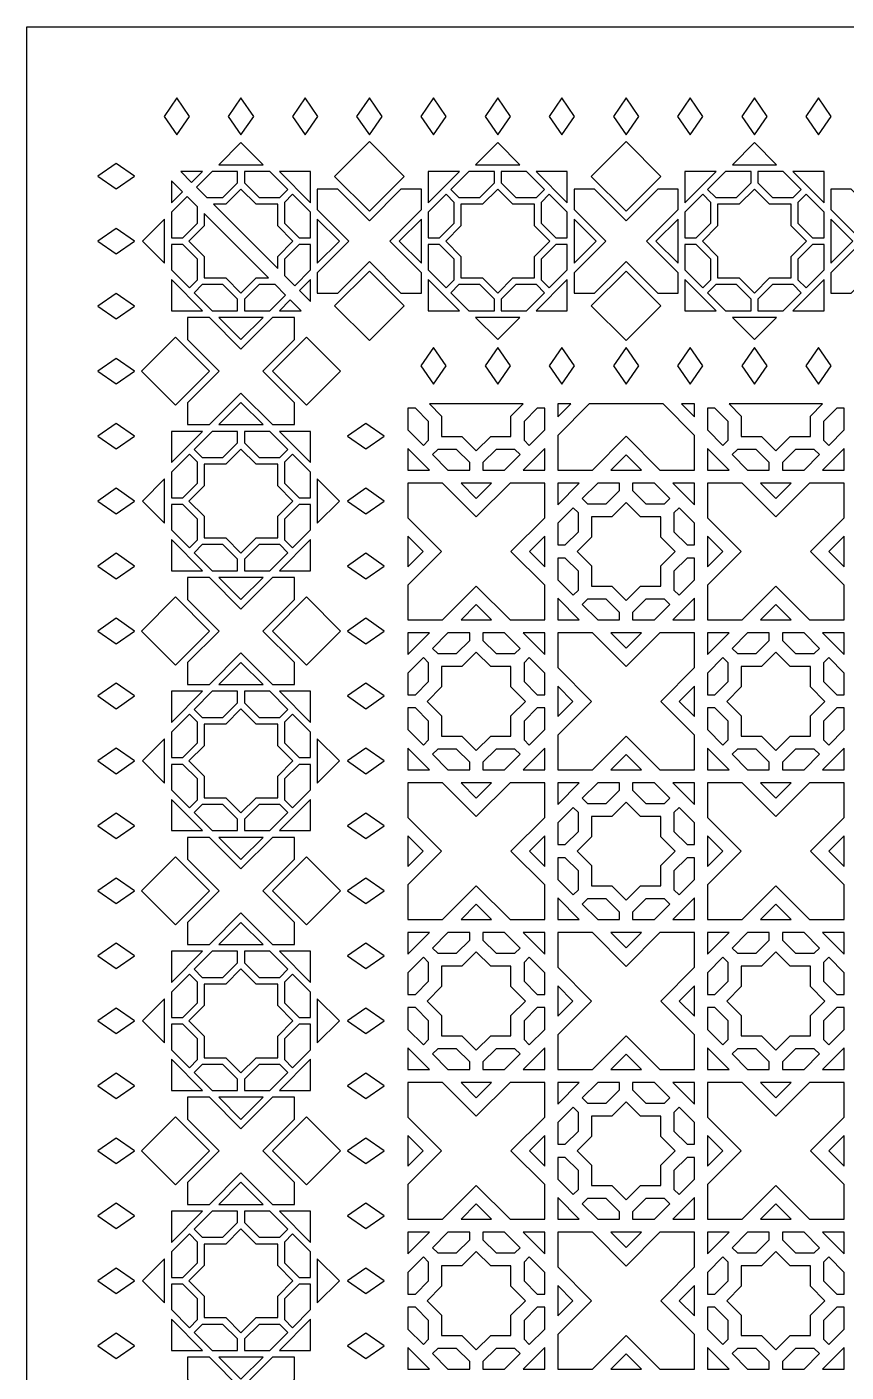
# Model space of a CAD drawing. Header units: millimetres. Extents: x 0 to 1400, y 170 to 1220.
# Drawn here: x 0 to 383, y 592 to 1220 of the extents above; entities that cross this region are included whole.
import ezdxf

# ---------------------------------------------------------------- set-up
doc = ezdxf.new("R2010")
doc.units = ezdxf.units.MM
doc.layers.add('CUT', color=1, linetype='CONTINUOUS')

msp = doc.modelspace()

# ---------------------------------------------------------------- linework, layer by layer
at = {"layer": 'CUT'}
for points in [[(0, 1220), (1400.15, 1220), (1400.15, 169.85), (0, 169.85)], [(70.075, 1186.793), (64.136, 1178.215), (70.075, 1169.637), (76.014, 1178.215)], [(100.075, 1186.793), (94.136, 1178.215), (100.075, 1169.637), (106.014, 1178.215)], [(130.075, 1186.793), (124.136, 1178.215), (130.075, 1169.637), (136.014, 1178.215)], [(160.075, 1186.793), (154.136, 1178.215), (160.075, 1169.637), (166.014, 1178.215)], [(190.075, 1186.793), (184.136, 1178.215), (190.075, 1169.637), (196.014, 1178.215)], [(220.075, 1186.793), (214.136, 1178.215), (220.075, 1169.637), (226.014, 1178.215)], [(250.075, 1186.793), (244.136, 1178.215), (250.075, 1169.637), (256.014, 1178.215)], [(280.075, 1186.793), (274.136, 1178.215), (280.075, 1169.637), (286.014, 1178.215)], [(310.075, 1186.793), (304.136, 1178.215), (310.075, 1169.637), (316.014, 1178.215)], [(340.075, 1186.793), (334.136, 1178.215), (340.075, 1169.637), (346.014, 1178.215)], [(370.075, 1186.793), (364.136, 1178.215), (370.075, 1169.637), (376.014, 1178.215)], [(110.402, 1155.611), (100.075, 1165.938), (89.748, 1155.611)], [(160.075, 1166.399), (143.832, 1150.156), (160.075, 1133.912), (176.318, 1150.156)], [(230.402, 1155.611), (220.075, 1165.938), (209.748, 1155.611)], [(280.075, 1166.399), (263.832, 1150.156), (280.075, 1133.912), (296.318, 1150.156)], [(350.402, 1155.611), (340.075, 1165.938), (329.748, 1155.611)], [(41.785, 1144.343), (50.363, 1150.282), (41.785, 1156.221), (33.207, 1150.282)], [(77.016, 1147.333), (82.144, 1152.461), (71.888, 1152.461)], [(84.088, 1140.261), (91.652, 1140.261), (98.5, 1147.109), (98.5, 1152.461), (86.598, 1152.461), (79.243, 1145.106)], [(121.968, 1144.045), (113.552, 1152.461), (101.65, 1152.461), (101.65, 1147.109), (108.498, 1140.261), (118.184, 1140.261)], [(132.611, 1137.856), (132.611, 1152.461), (118.006, 1152.461)], [(202.144, 1152.461), (187.539, 1152.461), (187.539, 1137.856)], [(218.5, 1152.461), (206.598, 1152.461), (198.182, 1144.045), (201.966, 1140.261), (211.652, 1140.261), (218.5, 1147.109)], [(241.968, 1144.045), (233.552, 1152.461), (221.65, 1152.461), (221.65, 1147.109), (228.498, 1140.261), (238.184, 1140.261)], [(252.611, 1137.856), (252.611, 1152.461), (238.006, 1152.461)], [(322.144, 1152.461), (307.539, 1152.461), (307.539, 1137.856)], [(338.5, 1152.461), (326.598, 1152.461), (318.182, 1144.045), (321.966, 1140.261), (331.652, 1140.261), (338.5, 1147.109)], [(361.968, 1144.045), (353.552, 1152.461), (341.65, 1152.461), (341.65, 1147.109), (348.498, 1140.261), (358.184, 1140.261)], [(372.611, 1137.856), (372.611, 1152.461), (358.006, 1152.461)], [(67.539, 1148.112), (67.539, 1137.856), (72.667, 1142.984)], [(117.261, 1107.088), (117.261, 1112.806), (124.38, 1119.925), (117.261, 1127.044), (117.261, 1137.111), (107.194, 1137.111), (100.075, 1144.23), (92.956, 1137.111), (87.238, 1137.111)], [(174.856, 1144.239), (160.075, 1129.458), (145.294, 1144.239), (135.761, 1144.239), (135.761, 1134.706), (150.542, 1119.925), (135.761, 1105.144), (135.761, 1095.611), (145.294, 1095.611), (160.075, 1110.392), (174.856, 1095.611), (184.389, 1095.611), (184.389, 1105.144), (169.608, 1119.925), (184.389, 1134.706), (184.389, 1144.239)], [(237.261, 1127.044), (237.261, 1137.111), (227.194, 1137.111), (220.075, 1144.23), (212.956, 1137.111), (202.889, 1137.111), (202.889, 1127.044), (195.77, 1119.925), (202.889, 1112.806), (202.889, 1102.739), (212.956, 1102.739), (220.075, 1095.62), (227.194, 1102.739), (237.261, 1102.739), (237.261, 1112.806), (244.38, 1119.925)], [(294.856, 1144.239), (280.075, 1129.458), (265.294, 1144.239), (255.761, 1144.239), (255.761, 1134.706), (270.542, 1119.925), (255.761, 1105.144), (255.761, 1095.611), (265.294, 1095.611), (280.075, 1110.392), (294.856, 1095.611), (304.389, 1095.611), (304.389, 1105.144), (289.608, 1119.925), (304.389, 1134.706), (304.389, 1144.239)], [(357.261, 1127.044), (357.261, 1137.111), (347.194, 1137.111), (340.075, 1144.23), (332.956, 1137.111), (322.889, 1137.111), (322.889, 1127.044), (315.77, 1119.925), (322.889, 1112.806), (322.889, 1102.739), (332.956, 1102.739), (340.075, 1095.62), (347.194, 1102.739), (357.261, 1102.739), (357.261, 1112.806), (364.38, 1119.925)], [(414.856, 1144.239), (400.075, 1129.458), (385.294, 1144.239), (375.761, 1144.239), (375.761, 1134.706), (390.542, 1119.925), (375.761, 1105.144), (375.761, 1095.611), (385.294, 1095.611), (400.075, 1110.392), (414.856, 1095.611), (424.389, 1095.611), (424.389, 1105.144), (409.608, 1119.925), (424.389, 1134.706), (424.389, 1144.239)], [(74.894, 1140.757), (67.539, 1133.402), (67.539, 1121.5), (72.891, 1121.5), (79.739, 1128.348), (79.739, 1135.912)], [(132.611, 1121.5), (132.611, 1133.402), (124.195, 1141.818), (120.411, 1138.034), (120.411, 1128.348), (127.259, 1121.5)], [(195.955, 1141.818), (187.539, 1133.402), (187.539, 1121.5), (192.891, 1121.5), (199.739, 1128.348), (199.739, 1138.034)], [(252.611, 1121.5), (252.611, 1133.402), (244.195, 1141.818), (240.411, 1138.034), (240.411, 1128.348), (247.259, 1121.5)], [(315.955, 1141.818), (307.539, 1133.402), (307.539, 1121.5), (312.891, 1121.5), (319.739, 1128.348), (319.739, 1138.034)], [(372.611, 1121.5), (372.611, 1133.402), (364.195, 1141.818), (360.411, 1138.034), (360.411, 1128.348), (367.259, 1121.5)], [(82.889, 1132.762), (82.889, 1127.044), (75.77, 1119.925), (82.889, 1112.806), (82.889, 1102.739), (92.956, 1102.739), (100.075, 1095.62), (107.194, 1102.739), (112.912, 1102.739)], [(41.785, 1113.986), (50.363, 1119.925), (41.785, 1125.864), (33.207, 1119.925)], [(64.389, 1130.252), (54.062, 1119.925), (64.389, 1109.598)], [(135.761, 1109.598), (146.088, 1119.925), (135.761, 1130.252)], [(184.389, 1130.252), (174.062, 1119.925), (184.389, 1109.598)], [(255.761, 1109.598), (266.088, 1119.925), (255.761, 1130.252)], [(304.389, 1130.252), (294.062, 1119.925), (304.389, 1109.598)], [(375.761, 1109.598), (386.088, 1119.925), (375.761, 1130.252)], [(79.739, 1101.816), (79.739, 1111.502), (72.891, 1118.35), (67.539, 1118.35), (67.539, 1106.448), (75.955, 1098.032)], [(125.256, 1099.093), (132.611, 1106.448), (132.611, 1118.35), (127.259, 1118.35), (120.411, 1111.502), (120.411, 1103.938)], [(187.539, 1118.35), (187.539, 1106.448), (195.955, 1098.032), (199.739, 1101.816), (199.739, 1111.502), (192.891, 1118.35)], [(244.195, 1098.032), (252.611, 1106.448), (252.611, 1118.35), (247.259, 1118.35), (240.411, 1111.502), (240.411, 1101.816)], [(307.539, 1118.35), (307.539, 1106.448), (315.955, 1098.032), (319.739, 1101.816), (319.739, 1111.502), (312.891, 1118.35)], [(364.195, 1098.032), (372.611, 1106.448), (372.611, 1118.35), (367.259, 1118.35), (360.411, 1111.502), (360.411, 1101.816)], [(67.539, 1101.994), (67.539, 1087.389), (82.144, 1087.389)], [(132.611, 1091.738), (132.611, 1101.994), (127.483, 1096.866)], [(160.075, 1105.938), (143.832, 1089.694), (160.075, 1073.451), (176.318, 1089.694)], [(187.539, 1101.994), (187.539, 1087.389), (202.144, 1087.389)], [(238.006, 1087.389), (252.611, 1087.389), (252.611, 1101.994)], [(280.075, 1105.938), (263.832, 1089.694), (280.075, 1073.451), (296.318, 1089.694)], [(307.539, 1101.994), (307.539, 1087.389), (322.144, 1087.389)], [(358.006, 1087.389), (372.611, 1087.389), (372.611, 1101.994)], [(41.785, 1083.629), (50.363, 1089.568), (41.785, 1095.507), (33.207, 1089.568)], [(98.5, 1092.741), (91.652, 1099.589), (81.966, 1099.589), (78.182, 1095.805), (86.598, 1087.389), (98.5, 1087.389)], [(116.062, 1099.589), (108.498, 1099.589), (101.65, 1092.741), (101.65, 1087.389), (113.552, 1087.389), (120.907, 1094.744)], [(198.182, 1095.805), (206.598, 1087.389), (218.5, 1087.389), (218.5, 1092.741), (211.652, 1099.589), (201.966, 1099.589)], [(221.65, 1087.389), (233.552, 1087.389), (241.968, 1095.805), (238.184, 1099.589), (228.498, 1099.589), (221.65, 1092.741)], [(318.182, 1095.805), (326.598, 1087.389), (338.5, 1087.389), (338.5, 1092.741), (331.652, 1099.589), (321.966, 1099.589)], [(341.65, 1087.389), (353.552, 1087.389), (361.968, 1095.805), (358.184, 1099.589), (348.498, 1099.589), (341.65, 1092.741)], [(123.134, 1092.517), (118.006, 1087.389), (128.262, 1087.389)], [(75.047, 1034.182), (85.294, 1034.182), (100.075, 1048.964), (114.856, 1034.182), (125.103, 1034.182), (125.103, 1044.429), (110.322, 1059.211), (125.103, 1073.992), (125.103, 1084.239), (114.856, 1084.239), (100.075, 1069.458), (85.294, 1084.239), (75.047, 1084.239), (75.047, 1073.992), (89.828, 1059.211), (75.047, 1044.429)], [(89.748, 1084.239), (100.075, 1073.912), (110.402, 1084.239)], [(209.748, 1084.239), (220.075, 1073.912), (230.402, 1084.239)], [(329.748, 1084.239), (340.075, 1073.912), (350.402, 1084.239)], [(69.487, 1043.325), (85.373, 1059.211), (69.487, 1075.097), (53.601, 1059.211)], [(130.663, 1043.325), (146.549, 1059.211), (130.663, 1075.097), (114.777, 1059.211)], [(190.075, 1070.213), (184.136, 1061.635), (190.075, 1053.057), (196.014, 1061.635)], [(220.075, 1070.213), (214.136, 1061.635), (220.075, 1053.057), (226.014, 1061.635)], [(250.075, 1070.213), (244.136, 1061.635), (250.075, 1053.057), (256.014, 1061.635)], [(280.075, 1070.213), (274.136, 1061.635), (280.075, 1053.057), (286.014, 1061.635)], [(310.075, 1070.213), (304.136, 1061.635), (310.075, 1053.057), (316.014, 1061.635)], [(340.075, 1070.213), (334.136, 1061.635), (340.075, 1053.057), (346.014, 1061.635)], [(370.075, 1070.213), (364.136, 1061.635), (370.075, 1053.057), (376.014, 1061.635)], [(41.785, 1053.272), (50.363, 1059.211), (41.785, 1065.15), (33.207, 1059.211)], [(110.402, 1034.182), (100.075, 1044.509), (89.748, 1034.182)], [(188.232, 1043.85), (193.87, 1038.213), (193.87, 1028.72), (203.363, 1028.72), (210.075, 1022.007), (216.787, 1028.72), (226.28, 1028.72), (226.28, 1038.213), (231.918, 1043.85)], [(262.803, 1043.85), (248.12, 1029.166), (248.12, 1012.97), (264.316, 1012.97), (280.075, 1028.728), (295.834, 1012.97), (312.03, 1012.97), (312.03, 1029.166), (297.347, 1043.85)], [(248.12, 1043.85), (248.12, 1037.778), (254.191, 1043.85)], [(305.959, 1043.85), (312.03, 1037.778), (312.03, 1043.85)], [(328.232, 1043.85), (333.87, 1038.213), (333.87, 1028.72), (343.363, 1028.72), (350.075, 1022.007), (356.787, 1028.72), (366.28, 1028.72), (366.28, 1038.213), (371.918, 1043.85)], [(178.12, 1041.88), (178.12, 1031.689), (185.326, 1024.482), (187.78, 1026.936), (187.78, 1035.69), (181.59, 1041.88)], [(234.824, 1024.482), (242.03, 1031.689), (242.03, 1041.88), (238.56, 1041.88), (232.37, 1035.69), (232.37, 1026.936)], [(318.12, 1041.88), (318.12, 1031.689), (325.326, 1024.482), (327.78, 1026.936), (327.78, 1035.69), (321.59, 1041.88)], [(374.824, 1024.482), (382.03, 1031.689), (382.03, 1041.88), (378.56, 1041.88), (372.37, 1035.69), (372.37, 1026.936)], [(41.785, 1022.915), (50.363, 1028.854), (41.785, 1034.793), (33.207, 1028.854)], [(82.144, 1031.032), (67.539, 1031.032), (67.539, 1016.428)], [(81.966, 1018.832), (91.652, 1018.832), (98.5, 1025.681), (98.5, 1031.032), (86.598, 1031.032), (78.182, 1022.616)], [(101.65, 1025.681), (108.498, 1018.832), (118.184, 1018.832), (121.968, 1022.616), (113.552, 1031.032), (101.65, 1031.032)], [(132.611, 1016.428), (132.611, 1031.032), (118.006, 1031.032)], [(158.365, 1022.915), (166.943, 1028.854), (158.365, 1034.793), (149.787, 1028.854)], [(72.891, 1000.071), (79.739, 1006.92), (79.739, 1016.605), (75.955, 1020.389), (67.539, 1011.973), (67.539, 1000.071)], [(100.075, 974.192), (107.194, 981.31), (117.261, 981.31), (117.261, 991.378), (124.38, 998.496), (117.261, 1005.615), (117.261, 1015.682), (107.194, 1015.682), (100.075, 1022.801), (92.956, 1015.682), (82.889, 1015.682), (82.889, 1005.615), (75.77, 998.496), (82.889, 991.378), (82.889, 981.31), (92.956, 981.31)], [(120.411, 1016.605), (120.411, 1006.92), (127.259, 1000.071), (132.611, 1000.071), (132.611, 1011.973), (124.195, 1020.389)], [(178.12, 1023.077), (178.12, 1012.97), (188.227, 1012.97)], [(189.632, 1020.176), (196.839, 1012.97), (207.03, 1012.97), (207.03, 1016.44), (200.84, 1022.63), (192.086, 1022.63)], [(213.12, 1012.97), (223.311, 1012.97), (230.518, 1020.176), (228.064, 1022.63), (219.31, 1022.63), (213.12, 1016.44)], [(231.923, 1012.97), (242.03, 1012.97), (242.03, 1023.077)], [(287.222, 1012.97), (280.075, 1020.116), (272.928, 1012.97)], [(318.12, 1023.077), (318.12, 1012.97), (328.227, 1012.97)], [(329.632, 1020.176), (336.839, 1012.97), (347.03, 1012.97), (347.03, 1016.44), (340.84, 1022.63), (332.086, 1022.63)], [(353.12, 1012.97), (363.311, 1012.97), (370.518, 1020.176), (368.064, 1022.63), (359.31, 1022.63), (353.12, 1016.44)], [(371.923, 1012.97), (382.03, 1012.97), (382.03, 1023.077)], [(64.389, 1008.823), (54.062, 998.496), (64.389, 988.17)], [(135.761, 988.17), (146.088, 998.496), (135.761, 1008.823)], [(194.316, 942.97), (210.075, 958.728), (225.834, 942.97), (242.03, 942.97), (242.03, 959.166), (226.272, 974.925), (242.03, 990.684), (242.03, 1006.88), (225.834, 1006.88), (210.075, 991.122), (194.316, 1006.88), (178.12, 1006.88), (178.12, 990.684), (193.878, 974.925), (178.12, 959.166), (178.12, 942.97)], [(202.928, 1006.88), (210.075, 999.734), (217.222, 1006.88)], [(258.227, 1006.88), (248.12, 1006.88), (248.12, 996.773)], [(277.03, 1006.88), (266.839, 1006.88), (259.632, 999.674), (262.086, 997.22), (270.84, 997.22), (277.03, 1003.41)], [(300.518, 999.674), (293.311, 1006.88), (283.12, 1006.88), (283.12, 1003.41), (289.31, 997.22), (298.064, 997.22)], [(312.03, 996.773), (312.03, 1006.88), (301.923, 1006.88)], [(334.316, 942.97), (350.075, 958.728), (365.834, 942.97), (382.03, 942.97), (382.03, 959.166), (366.272, 974.925), (382.03, 990.684), (382.03, 1006.88), (365.834, 1006.88), (350.075, 991.122), (334.316, 1006.88), (318.12, 1006.88), (318.12, 990.684), (333.878, 974.925), (318.12, 959.166), (318.12, 942.97)], [(342.928, 1006.88), (350.075, 999.734), (357.222, 1006.88)], [(41.785, 992.557), (50.363, 998.496), (41.785, 1004.435), (33.207, 998.496)], [(158.365, 992.557), (166.943, 998.496), (158.365, 1004.435), (149.787, 998.496)], [(79.739, 980.388), (79.739, 990.073), (72.891, 996.921), (67.539, 996.921), (67.539, 985.02), (75.955, 976.604)], [(127.259, 996.921), (120.411, 990.073), (120.411, 980.388), (124.195, 976.604), (132.611, 985.02), (132.611, 996.921)], [(255.326, 995.368), (248.12, 988.161), (248.12, 977.97), (251.59, 977.97), (257.78, 984.16), (257.78, 992.914)], [(263.87, 968.213), (263.87, 958.72), (273.363, 958.72), (280.075, 952.007), (286.787, 958.72), (296.28, 958.72), (296.28, 968.213), (302.993, 974.925), (296.28, 981.637), (296.28, 991.13), (286.787, 991.13), (280.075, 997.843), (273.363, 991.13), (263.87, 991.13), (263.87, 981.637), (257.157, 974.925)], [(312.03, 977.97), (312.03, 988.161), (304.824, 995.368), (302.37, 992.914), (302.37, 984.16), (308.56, 977.97)], [(67.539, 980.565), (67.539, 965.961), (82.144, 965.961)], [(118.006, 965.961), (132.611, 965.961), (132.611, 980.565)], [(178.12, 967.778), (185.266, 974.925), (178.12, 982.072)], [(242.03, 982.072), (234.884, 974.925), (242.03, 967.778)], [(318.12, 967.778), (325.266, 974.925), (318.12, 982.072)], [(382.03, 982.072), (374.884, 974.925), (382.03, 967.778)], [(41.785, 962.2), (50.363, 968.139), (41.785, 974.078), (33.207, 968.139)], [(98.5, 971.312), (91.652, 978.16), (81.966, 978.16), (78.182, 974.376), (86.598, 965.961), (98.5, 965.961)], [(118.184, 978.16), (108.498, 978.16), (101.65, 971.312), (101.65, 965.961), (113.552, 965.961), (121.968, 974.376)], [(158.365, 962.2), (166.943, 968.139), (158.365, 974.078), (149.787, 968.139)], [(248.12, 971.88), (248.12, 961.689), (255.326, 954.482), (257.78, 956.936), (257.78, 965.69), (251.59, 971.88)], [(304.824, 954.482), (312.03, 961.689), (312.03, 971.88), (308.56, 971.88), (302.37, 965.69), (302.37, 956.936)], [(75.047, 912.754), (85.294, 912.754), (100.075, 927.535), (114.856, 912.754), (125.103, 912.754), (125.103, 923.001), (110.322, 937.782), (125.103, 952.564), (125.103, 962.811), (114.856, 962.811), (100.075, 948.029), (85.294, 962.811), (75.047, 962.811), (75.047, 952.564), (89.828, 937.782), (75.047, 923.001)], [(89.748, 962.811), (100.075, 952.484), (110.402, 962.811)], [(69.487, 921.896), (85.373, 937.782), (69.487, 953.668), (53.601, 937.782)], [(130.663, 921.896), (146.549, 937.782), (130.663, 953.668), (114.777, 937.782)], [(217.222, 942.97), (210.075, 950.116), (202.928, 942.97)], [(248.12, 953.077), (248.12, 942.97), (258.227, 942.97)], [(259.632, 950.176), (266.839, 942.97), (277.03, 942.97), (277.03, 946.44), (270.84, 952.63), (262.086, 952.63)], [(283.12, 942.97), (293.311, 942.97), (300.518, 950.176), (298.064, 952.63), (289.31, 952.63), (283.12, 946.44)], [(301.923, 942.97), (312.03, 942.97), (312.03, 953.077)], [(357.222, 942.97), (350.075, 950.116), (342.928, 942.97)], [(41.785, 931.843), (50.363, 937.782), (41.785, 943.721), (33.207, 937.782)], [(158.365, 931.843), (166.943, 937.782), (158.365, 943.721), (149.787, 937.782)], [(188.227, 936.88), (178.12, 936.88), (178.12, 926.773)], [(207.03, 936.88), (196.839, 936.88), (189.632, 929.674), (192.086, 927.22), (200.84, 927.22), (207.03, 933.41)], [(230.518, 929.674), (223.311, 936.88), (213.12, 936.88), (213.12, 933.41), (219.31, 927.22), (228.064, 927.22)], [(242.03, 926.773), (242.03, 936.88), (231.923, 936.88)], [(264.316, 872.97), (280.075, 888.728), (295.834, 872.97), (312.03, 872.97), (312.03, 889.166), (296.272, 904.925), (312.03, 920.684), (312.03, 936.88), (295.834, 936.88), (280.075, 921.122), (264.316, 936.88), (248.12, 936.88), (248.12, 920.684), (263.878, 904.925), (248.12, 889.166), (248.12, 872.97)], [(272.928, 936.88), (280.075, 929.734), (287.222, 936.88)], [(328.227, 936.88), (318.12, 936.88), (318.12, 926.773)], [(347.03, 936.88), (336.839, 936.88), (329.632, 929.674), (332.086, 927.22), (340.84, 927.22), (347.03, 933.41)], [(370.518, 929.674), (363.311, 936.88), (353.12, 936.88), (353.12, 933.41), (359.31, 927.22), (368.064, 927.22)], [(382.03, 926.773), (382.03, 936.88), (371.923, 936.88)], [(185.326, 925.368), (178.12, 918.161), (178.12, 907.97), (181.59, 907.97), (187.78, 914.16), (187.78, 922.914)], [(193.87, 898.213), (193.87, 888.72), (203.363, 888.72), (210.075, 882.007), (216.787, 888.72), (226.28, 888.72), (226.28, 898.213), (232.993, 904.925), (226.28, 911.637), (226.28, 921.13), (216.787, 921.13), (210.075, 927.843), (203.363, 921.13), (193.87, 921.13), (193.87, 911.637), (187.157, 904.925)], [(242.03, 907.97), (242.03, 918.161), (234.824, 925.368), (232.37, 922.914), (232.37, 914.16), (238.56, 907.97)], [(325.326, 925.368), (318.12, 918.161), (318.12, 907.97), (321.59, 907.97), (327.78, 914.16), (327.78, 922.914)], [(333.87, 898.213), (333.87, 888.72), (343.363, 888.72), (350.075, 882.007), (356.787, 888.72), (366.28, 888.72), (366.28, 898.213), (372.993, 904.925), (366.28, 911.637), (366.28, 921.13), (356.787, 921.13), (350.075, 927.843), (343.363, 921.13), (333.87, 921.13), (333.87, 911.637), (327.157, 904.925)], [(382.03, 907.97), (382.03, 918.161), (374.824, 925.368), (372.37, 922.914), (372.37, 914.16), (378.56, 907.97)], [(110.402, 912.754), (100.075, 923.081), (89.748, 912.754)], [(41.785, 901.486), (50.363, 907.425), (41.785, 913.364), (33.207, 907.425)], [(158.365, 901.486), (166.943, 907.425), (158.365, 913.364), (149.787, 907.425)], [(248.12, 897.778), (255.266, 904.925), (248.12, 912.072)], [(312.03, 912.072), (304.884, 904.925), (312.03, 897.778)], [(82.144, 909.604), (67.539, 909.604), (67.539, 894.999)], [(81.966, 897.404), (91.652, 897.404), (98.5, 904.252), (98.5, 909.604), (86.598, 909.604), (78.182, 901.188)], [(101.65, 904.252), (108.498, 897.404), (118.184, 897.404), (121.968, 901.188), (113.552, 909.604), (101.65, 909.604)], [(132.611, 894.999), (132.611, 909.604), (118.006, 909.604)], [(72.891, 878.643), (79.739, 885.491), (79.739, 895.176), (75.955, 898.961), (67.539, 890.545), (67.539, 878.643)], [(100.075, 852.763), (107.194, 859.882), (117.261, 859.882), (117.261, 869.949), (124.38, 877.068), (117.261, 884.187), (117.261, 894.254), (107.194, 894.254), (100.075, 901.373), (92.956, 894.254), (82.889, 894.254), (82.889, 884.187), (75.77, 877.068), (82.889, 869.949), (82.889, 859.882), (92.956, 859.882)], [(120.411, 895.176), (120.411, 885.491), (127.259, 878.643), (132.611, 878.643), (132.611, 890.545), (124.195, 898.961)], [(178.12, 901.88), (178.12, 891.689), (185.326, 884.482), (187.78, 886.936), (187.78, 895.69), (181.59, 901.88)], [(234.824, 884.482), (242.03, 891.689), (242.03, 901.88), (238.56, 901.88), (232.37, 895.69), (232.37, 886.936)], [(318.12, 901.88), (318.12, 891.689), (325.326, 884.482), (327.78, 886.936), (327.78, 895.69), (321.59, 901.88)], [(374.824, 884.482), (382.03, 891.689), (382.03, 901.88), (378.56, 901.88), (372.37, 895.69), (372.37, 886.936)], [(64.389, 887.395), (54.062, 877.068), (64.389, 866.741)], [(135.761, 866.741), (146.088, 877.068), (135.761, 887.395)], [(41.785, 871.129), (50.363, 877.068), (41.785, 883.007), (33.207, 877.068)], [(158.365, 871.129), (166.943, 877.068), (158.365, 883.007), (149.787, 877.068)], [(178.12, 883.077), (178.12, 872.97), (188.227, 872.97)], [(189.632, 880.176), (196.839, 872.97), (207.03, 872.97), (207.03, 876.44), (200.84, 882.63), (192.086, 882.63)], [(213.12, 872.97), (223.311, 872.97), (230.518, 880.176), (228.064, 882.63), (219.31, 882.63), (213.12, 876.44)], [(231.923, 872.97), (242.03, 872.97), (242.03, 883.077)], [(287.222, 872.97), (280.075, 880.116), (272.928, 872.97)], [(318.12, 883.077), (318.12, 872.97), (328.227, 872.97)], [(329.632, 880.176), (336.839, 872.97), (347.03, 872.97), (347.03, 876.44), (340.84, 882.63), (332.086, 882.63)], [(353.12, 872.97), (363.311, 872.97), (370.518, 880.176), (368.064, 882.63), (359.31, 882.63), (353.12, 876.44)], [(371.923, 872.97), (382.03, 872.97), (382.03, 883.077)], [(79.739, 858.959), (79.739, 868.644), (72.891, 875.493), (67.539, 875.493), (67.539, 863.591), (75.955, 855.175)], [(127.259, 875.493), (120.411, 868.644), (120.411, 858.959), (124.195, 855.175), (132.611, 863.591), (132.611, 875.493)], [(194.316, 802.97), (210.075, 818.728), (225.834, 802.97), (242.03, 802.97), (242.03, 819.166), (226.272, 834.925), (242.03, 850.684), (242.03, 866.88), (225.834, 866.88), (210.075, 851.122), (194.316, 866.88), (178.12, 866.88), (178.12, 850.684), (193.878, 834.925), (178.12, 819.166), (178.12, 802.97)], [(202.928, 866.88), (210.075, 859.734), (217.222, 866.88)], [(258.227, 866.88), (248.12, 866.88), (248.12, 856.773)], [(277.03, 866.88), (266.839, 866.88), (259.632, 859.674), (262.086, 857.22), (270.84, 857.22), (277.03, 863.41)], [(300.518, 859.674), (293.311, 866.88), (283.12, 866.88), (283.12, 863.41), (289.31, 857.22), (298.064, 857.22)], [(312.03, 856.773), (312.03, 866.88), (301.923, 866.88)], [(334.316, 802.97), (350.075, 818.728), (365.834, 802.97), (382.03, 802.97), (382.03, 819.166), (366.272, 834.925), (382.03, 850.684), (382.03, 866.88), (365.834, 866.88), (350.075, 851.122), (334.316, 866.88), (318.12, 866.88), (318.12, 850.684), (333.878, 834.925), (318.12, 819.166), (318.12, 802.97)], [(342.928, 866.88), (350.075, 859.734), (357.222, 866.88)], [(67.539, 859.136), (67.539, 844.532), (82.144, 844.532)], [(98.5, 849.884), (91.652, 856.732), (81.966, 856.732), (78.182, 852.948), (86.598, 844.532), (98.5, 844.532)], [(118.184, 856.732), (108.498, 856.732), (101.65, 849.884), (101.65, 844.532), (113.552, 844.532), (121.968, 852.948)], [(118.006, 844.532), (132.611, 844.532), (132.611, 859.136)], [(255.326, 855.368), (248.12, 848.161), (248.12, 837.97), (251.59, 837.97), (257.78, 844.16), (257.78, 852.914)], [(263.87, 828.213), (263.87, 818.72), (273.363, 818.72), (280.075, 812.007), (286.787, 818.72), (296.28, 818.72), (296.28, 828.213), (302.993, 834.925), (296.28, 841.637), (296.28, 851.13), (286.787, 851.13), (280.075, 857.843), (273.363, 851.13), (263.87, 851.13), (263.87, 841.637), (257.157, 834.925)], [(312.03, 837.97), (312.03, 848.161), (304.824, 855.368), (302.37, 852.914), (302.37, 844.16), (308.56, 837.97)], [(41.785, 840.772), (50.363, 846.711), (41.785, 852.65), (33.207, 846.711)], [(158.365, 840.772), (166.943, 846.711), (158.365, 852.65), (149.787, 846.711)], [(75.047, 791.325), (85.294, 791.325), (100.075, 806.107), (114.856, 791.325), (125.103, 791.325), (125.103, 801.572), (110.322, 816.354), (125.103, 831.135), (125.103, 841.382), (114.856, 841.382), (100.075, 826.601), (85.294, 841.382), (75.047, 841.382), (75.047, 831.135), (89.828, 816.354), (75.047, 801.572)], [(89.748, 841.382), (100.075, 831.055), (110.402, 841.382)], [(178.12, 827.778), (185.266, 834.925), (178.12, 842.072)], [(242.03, 842.072), (234.884, 834.925), (242.03, 827.778)], [(318.12, 827.778), (325.266, 834.925), (318.12, 842.072)], [(382.03, 842.072), (374.884, 834.925), (382.03, 827.778)], [(69.487, 800.467), (85.373, 816.354), (69.487, 832.24), (53.601, 816.354)], [(130.663, 800.467), (146.549, 816.354), (130.663, 832.24), (114.777, 816.354)], [(248.12, 831.88), (248.12, 821.689), (255.326, 814.482), (257.78, 816.936), (257.78, 825.69), (251.59, 831.88)], [(304.824, 814.482), (312.03, 821.689), (312.03, 831.88), (308.56, 831.88), (302.37, 825.69), (302.37, 816.936)], [(41.785, 810.415), (50.363, 816.354), (41.785, 822.293), (33.207, 816.354)], [(158.365, 810.415), (166.943, 816.354), (158.365, 822.293), (149.787, 816.354)], [(248.12, 813.077), (248.12, 802.97), (258.227, 802.97)], [(259.632, 810.176), (266.839, 802.97), (277.03, 802.97), (277.03, 806.44), (270.84, 812.63), (262.086, 812.63)], [(283.12, 802.97), (293.311, 802.97), (300.518, 810.176), (298.064, 812.63), (289.31, 812.63), (283.12, 806.44)], [(301.923, 802.97), (312.03, 802.97), (312.03, 813.077)], [(217.222, 802.97), (210.075, 810.116), (202.928, 802.97)], [(357.222, 802.97), (350.075, 810.116), (342.928, 802.97)], [(110.402, 791.325), (100.075, 801.652), (89.748, 791.325)], [(41.785, 780.057), (50.363, 785.996), (41.785, 791.935), (33.207, 785.996)], [(158.365, 780.057), (166.943, 785.996), (158.365, 791.935), (149.787, 785.996)], [(188.227, 796.88), (178.12, 796.88), (178.12, 786.773)], [(207.03, 796.88), (196.839, 796.88), (189.632, 789.674), (192.086, 787.22), (200.84, 787.22), (207.03, 793.41)], [(230.518, 789.674), (223.311, 796.88), (213.12, 796.88), (213.12, 793.41), (219.31, 787.22), (228.064, 787.22)], [(242.03, 786.773), (242.03, 796.88), (231.923, 796.88)], [(264.316, 732.97), (280.075, 748.728), (295.834, 732.97), (312.03, 732.97), (312.03, 749.166), (296.272, 764.925), (312.03, 780.684), (312.03, 796.88), (295.834, 796.88), (280.075, 781.122), (264.316, 796.88), (248.12, 796.88), (248.12, 780.684), (263.878, 764.925), (248.12, 749.166), (248.12, 732.97)], [(272.928, 796.88), (280.075, 789.734), (287.222, 796.88)], [(328.227, 796.88), (318.12, 796.88), (318.12, 786.773)], [(347.03, 796.88), (336.839, 796.88), (329.632, 789.674), (332.086, 787.22), (340.84, 787.22), (347.03, 793.41)], [(370.518, 789.674), (363.311, 796.88), (353.12, 796.88), (353.12, 793.41), (359.31, 787.22), (368.064, 787.22)], [(382.03, 786.773), (382.03, 796.88), (371.923, 796.88)], [(82.144, 788.175), (67.539, 788.175), (67.539, 773.571)], [(81.966, 775.975), (91.652, 775.975), (98.5, 782.824), (98.5, 788.175), (86.598, 788.175), (78.182, 779.759)], [(101.65, 782.824), (108.498, 775.975), (118.184, 775.975), (121.968, 779.759), (113.552, 788.175), (101.65, 788.175)], [(132.611, 773.571), (132.611, 788.175), (118.006, 788.175)], [(193.87, 758.213), (193.87, 748.72), (203.363, 748.72), (210.075, 742.007), (216.787, 748.72), (226.28, 748.72), (226.28, 758.213), (232.993, 764.925), (226.28, 771.637), (226.28, 781.13), (216.787, 781.13), (210.075, 787.843), (203.363, 781.13), (193.87, 781.13), (193.87, 771.637), (187.157, 764.925)], [(333.87, 758.213), (333.87, 748.72), (343.363, 748.72), (350.075, 742.007), (356.787, 748.72), (366.28, 748.72), (366.28, 758.213), (372.993, 764.925), (366.28, 771.637), (366.28, 781.13), (356.787, 781.13), (350.075, 787.843), (343.363, 781.13), (333.87, 781.13), (333.87, 771.637), (327.157, 764.925)], [(100.075, 731.335), (107.194, 738.453), (117.261, 738.453), (117.261, 748.521), (124.38, 755.639), (117.261, 762.758), (117.261, 772.825), (107.194, 772.825), (100.075, 779.944), (92.956, 772.825), (82.889, 772.825), (82.889, 762.758), (75.77, 755.639), (82.889, 748.521), (82.889, 738.453), (92.956, 738.453)], [(185.326, 785.368), (178.12, 778.161), (178.12, 767.97), (181.59, 767.97), (187.78, 774.16), (187.78, 782.914)], [(242.03, 767.97), (242.03, 778.161), (234.824, 785.368), (232.37, 782.914), (232.37, 774.16), (238.56, 767.97)], [(325.326, 785.368), (318.12, 778.161), (318.12, 767.97), (321.59, 767.97), (327.78, 774.16), (327.78, 782.914)], [(382.03, 767.97), (382.03, 778.161), (374.824, 785.368), (372.37, 782.914), (372.37, 774.16), (378.56, 767.97)], [(72.891, 757.214), (79.739, 764.063), (79.739, 773.748), (75.955, 777.532), (67.539, 769.116), (67.539, 757.214)], [(120.411, 773.748), (120.411, 764.063), (127.259, 757.214), (132.611, 757.214), (132.611, 769.116), (124.195, 777.532)], [(248.12, 757.778), (255.266, 764.925), (248.12, 772.072)], [(312.03, 772.072), (304.884, 764.925), (312.03, 757.778)], [(41.785, 749.7), (50.363, 755.639), (41.785, 761.578), (33.207, 755.639)], [(64.389, 765.966), (54.062, 755.639), (64.389, 745.312)], [(135.761, 745.312), (146.088, 755.639), (135.761, 765.966)], [(158.365, 749.7), (166.943, 755.639), (158.365, 761.578), (149.787, 755.639)], [(178.12, 761.88), (178.12, 751.689), (185.326, 744.482), (187.78, 746.936), (187.78, 755.69), (181.59, 761.88)], [(234.824, 744.482), (242.03, 751.689), (242.03, 761.88), (238.56, 761.88), (232.37, 755.69), (232.37, 746.936)], [(318.12, 761.88), (318.12, 751.689), (325.326, 744.482), (327.78, 746.936), (327.78, 755.69), (321.59, 761.88)], [(374.824, 744.482), (382.03, 751.689), (382.03, 761.88), (378.56, 761.88), (372.37, 755.69), (372.37, 746.936)], [(79.739, 737.531), (79.739, 747.216), (72.891, 754.064), (67.539, 754.064), (67.539, 742.162), (75.955, 733.747)], [(127.259, 754.064), (120.411, 747.216), (120.411, 737.531), (124.195, 733.747), (132.611, 742.162), (132.611, 754.064)], [(178.12, 743.077), (178.12, 732.97), (188.227, 732.97)], [(189.632, 740.176), (196.839, 732.97), (207.03, 732.97), (207.03, 736.44), (200.84, 742.63), (192.086, 742.63)], [(213.12, 732.97), (223.311, 732.97), (230.518, 740.176), (228.064, 742.63), (219.31, 742.63), (213.12, 736.44)], [(231.923, 732.97), (242.03, 732.97), (242.03, 743.077)], [(318.12, 743.077), (318.12, 732.97), (328.227, 732.97)], [(329.632, 740.176), (336.839, 732.97), (347.03, 732.97), (347.03, 736.44), (340.84, 742.63), (332.086, 742.63)], [(353.12, 732.97), (363.311, 732.97), (370.518, 740.176), (368.064, 742.63), (359.31, 742.63), (353.12, 736.44)], [(371.923, 732.97), (382.03, 732.97), (382.03, 743.077)], [(67.539, 737.708), (67.539, 723.103), (82.144, 723.103)], [(98.5, 728.455), (91.652, 735.303), (81.966, 735.303), (78.182, 731.519), (86.598, 723.103), (98.5, 723.103)], [(118.184, 735.303), (108.498, 735.303), (101.65, 728.455), (101.65, 723.103), (113.552, 723.103), (121.968, 731.519)], [(118.006, 723.103), (132.611, 723.103), (132.611, 737.708)], [(287.222, 732.97), (280.075, 740.116), (272.928, 732.97)], [(41.785, 719.343), (50.363, 725.282), (41.785, 731.221), (33.207, 725.282)], [(158.365, 719.343), (166.943, 725.282), (158.365, 731.221), (149.787, 725.282)], [(178.12, 726.88), (178.12, 710.684), (193.878, 694.925), (178.12, 679.166), (178.12, 662.97), (194.316, 662.97), (210.075, 678.728), (225.834, 662.97), (242.03, 662.97), (242.03, 679.166), (226.272, 694.925), (242.03, 710.684), (242.03, 726.88), (225.834, 726.88), (210.075, 711.122), (194.316, 726.88)], [(202.928, 726.88), (210.075, 719.734), (217.222, 726.88)], [(258.227, 726.88), (248.12, 726.88), (248.12, 716.773)], [(277.03, 726.88), (266.839, 726.88), (259.632, 719.674), (262.086, 717.22), (270.84, 717.22), (277.03, 723.41)], [(300.518, 719.674), (293.311, 726.88), (283.12, 726.88), (283.12, 723.41), (289.31, 717.22), (298.064, 717.22)], [(312.03, 716.773), (312.03, 726.88), (301.923, 726.88)], [(318.12, 726.88), (318.12, 710.684), (333.878, 694.925), (318.12, 679.166), (318.12, 662.97), (334.316, 662.97), (350.075, 678.728), (365.834, 662.97), (382.03, 662.97), (382.03, 679.166), (366.272, 694.925), (382.03, 710.684), (382.03, 726.88), (365.834, 726.88), (350.075, 711.122), (334.316, 726.88)], [(342.928, 726.88), (350.075, 719.734), (357.222, 726.88)], [(75.047, 709.706), (89.828, 694.925), (75.047, 680.144), (75.047, 669.897), (85.294, 669.897), (100.075, 684.678), (114.856, 669.897), (125.103, 669.897), (125.103, 680.144), (110.322, 694.925), (125.103, 709.706), (125.103, 719.953), (114.856, 719.953), (100.075, 705.172), (85.294, 719.953), (75.047, 719.953)], [(89.748, 719.953), (100.075, 709.627), (110.402, 719.953)], [(257.157, 694.925), (263.87, 688.213), (263.87, 678.72), (273.363, 678.72), (280.075, 672.007), (286.787, 678.72), (296.28, 678.72), (296.28, 688.213), (302.993, 694.925), (296.28, 701.637), (296.28, 711.13), (286.787, 711.13), (280.075, 717.843), (273.363, 711.13), (263.87, 711.13), (263.87, 701.637)], [(53.601, 694.925), (69.487, 679.039), (85.373, 694.925), (69.487, 710.811)], [(114.777, 694.925), (130.663, 679.039), (146.549, 694.925), (130.663, 710.811)], [(255.326, 715.368), (248.12, 708.161), (248.12, 697.97), (251.59, 697.97), (257.78, 704.16), (257.78, 712.914)], [(312.03, 697.97), (312.03, 708.161), (304.824, 715.368), (302.37, 712.914), (302.37, 704.16), (308.56, 697.97)], [(33.207, 694.925), (41.785, 688.986), (50.363, 694.925), (41.785, 700.864)], [(149.787, 694.925), (158.365, 688.986), (166.943, 694.925), (158.365, 700.864)], [(178.12, 687.778), (185.266, 694.925), (178.12, 702.072)], [(242.03, 702.072), (234.884, 694.925), (242.03, 687.778)], [(318.12, 687.778), (325.266, 694.925), (318.12, 702.072)], [(382.03, 702.072), (374.884, 694.925), (382.03, 687.778)], [(257.78, 676.936), (257.78, 685.69), (251.59, 691.88), (248.12, 691.88), (248.12, 681.689), (255.326, 674.482)], [(308.56, 691.88), (302.37, 685.69), (302.37, 676.936), (304.824, 674.482), (312.03, 681.689), (312.03, 691.88)], [(110.402, 669.897), (100.075, 680.223), (89.748, 669.897)], [(248.12, 673.077), (248.12, 662.97), (258.227, 662.97)], [(277.03, 666.44), (270.84, 672.63), (262.086, 672.63), (259.632, 670.176), (266.839, 662.97), (277.03, 662.97)], [(298.064, 672.63), (289.31, 672.63), (283.12, 666.44), (283.12, 662.97), (293.311, 662.97), (300.518, 670.176)], [(301.923, 662.97), (312.03, 662.97), (312.03, 673.077)], [(33.207, 664.568), (41.785, 658.629), (50.363, 664.568), (41.785, 670.507)], [(82.144, 666.747), (67.539, 666.747), (67.539, 652.142)], [(98.5, 666.747), (86.598, 666.747), (78.182, 658.331), (81.966, 654.547), (91.652, 654.547), (98.5, 661.395)], [(121.968, 658.331), (113.552, 666.747), (101.65, 666.747), (101.65, 661.395), (108.498, 654.547), (118.184, 654.547)], [(132.611, 652.142), (132.611, 666.747), (118.006, 666.747)], [(149.787, 664.568), (158.365, 658.629), (166.943, 664.568), (158.365, 670.507)], [(217.222, 662.97), (210.075, 670.116), (202.928, 662.97)], [(357.222, 662.97), (350.075, 670.116), (342.928, 662.97)], [(75.955, 656.103), (67.539, 647.688), (67.539, 635.786), (72.891, 635.786), (79.739, 642.634), (79.739, 652.319)], [(92.956, 651.397), (82.889, 651.397), (82.889, 641.329), (75.77, 634.211), (82.889, 627.092), (82.889, 617.025), (92.956, 617.025), (100.075, 609.906), (107.194, 617.025), (117.261, 617.025), (117.261, 627.092), (124.38, 634.211), (117.261, 641.329), (117.261, 651.397), (107.194, 651.397), (100.075, 658.515)], [(132.611, 635.786), (132.611, 647.688), (124.195, 656.103), (120.411, 652.319), (120.411, 642.634), (127.259, 635.786)], [(188.227, 656.88), (178.12, 656.88), (178.12, 646.773)], [(192.086, 647.22), (200.84, 647.22), (207.03, 653.41), (207.03, 656.88), (196.839, 656.88), (189.632, 649.674)], [(213.12, 653.41), (219.31, 647.22), (228.064, 647.22), (230.518, 649.674), (223.311, 656.88), (213.12, 656.88)], [(242.03, 646.773), (242.03, 656.88), (231.923, 656.88)], [(248.12, 656.88), (248.12, 640.684), (263.878, 624.925), (248.12, 609.166), (248.12, 592.97), (264.316, 592.97), (280.075, 608.728), (295.834, 592.97), (312.03, 592.97), (312.03, 609.166), (296.272, 624.925), (312.03, 640.684), (312.03, 656.88), (295.834, 656.88), (280.075, 641.122), (264.316, 656.88)], [(272.928, 656.88), (280.075, 649.734), (287.222, 656.88)], [(328.227, 656.88), (318.12, 656.88), (318.12, 646.773)], [(332.086, 647.22), (340.84, 647.22), (347.03, 653.41), (347.03, 656.88), (336.839, 656.88), (329.632, 649.674)], [(353.12, 653.41), (359.31, 647.22), (368.064, 647.22), (370.518, 649.674), (363.311, 656.88), (353.12, 656.88)], [(382.03, 646.773), (382.03, 656.88), (371.923, 656.88)], [(187.157, 624.925), (193.87, 618.213), (193.87, 608.72), (203.363, 608.72), (210.075, 602.007), (216.787, 608.72), (226.28, 608.72), (226.28, 618.213), (232.993, 624.925), (226.28, 631.637), (226.28, 641.13), (216.787, 641.13), (210.075, 647.843), (203.363, 641.13), (193.87, 641.13), (193.87, 631.637)], [(327.157, 624.925), (333.87, 618.213), (333.87, 608.72), (343.363, 608.72), (350.075, 602.007), (356.787, 608.72), (366.28, 608.72), (366.28, 618.213), (372.993, 624.925), (366.28, 631.637), (366.28, 641.13), (356.787, 641.13), (350.075, 647.843), (343.363, 641.13), (333.87, 641.13), (333.87, 631.637)], [(64.389, 644.538), (54.062, 634.211), (64.389, 623.884)], [(135.761, 623.884), (146.088, 634.211), (135.761, 644.538)], [(181.59, 627.97), (187.78, 634.16), (187.78, 642.914), (185.326, 645.368), (178.12, 638.161), (178.12, 627.97)], [(232.37, 642.914), (232.37, 634.16), (238.56, 627.97), (242.03, 627.97), (242.03, 638.161), (234.824, 645.368)], [(321.59, 627.97), (327.78, 634.16), (327.78, 642.914), (325.326, 645.368), (318.12, 638.161), (318.12, 627.97)], [(372.37, 642.914), (372.37, 634.16), (378.56, 627.97), (382.03, 627.97), (382.03, 638.161), (374.824, 645.368)], [(33.207, 634.211), (41.785, 628.272), (50.363, 634.211), (41.785, 640.15)], [(149.787, 634.211), (158.365, 628.272), (166.943, 634.211), (158.365, 640.15)], [(67.539, 632.636), (67.539, 620.734), (75.955, 612.318), (79.739, 616.102), (79.739, 625.787), (72.891, 632.636)], [(124.195, 612.318), (132.611, 620.734), (132.611, 632.636), (127.259, 632.636), (120.411, 625.787), (120.411, 616.102)], [(248.12, 617.778), (255.266, 624.925), (248.12, 632.072)], [(312.03, 632.072), (304.884, 624.925), (312.03, 617.778)], [(67.539, 616.279), (67.539, 601.675), (82.144, 601.675)], [(118.006, 601.675), (132.611, 601.675), (132.611, 616.279)], [(187.78, 606.936), (187.78, 615.69), (181.59, 621.88), (178.12, 621.88), (178.12, 611.689), (185.326, 604.482)], [(238.56, 621.88), (232.37, 615.69), (232.37, 606.936), (234.824, 604.482), (242.03, 611.689), (242.03, 621.88)], [(327.78, 606.936), (327.78, 615.69), (321.59, 621.88), (318.12, 621.88), (318.12, 611.689), (325.326, 604.482)], [(378.56, 621.88), (372.37, 615.69), (372.37, 606.936), (374.824, 604.482), (382.03, 611.689), (382.03, 621.88)], [(33.207, 603.854), (41.785, 597.915), (50.363, 603.854), (41.785, 609.793)], [(78.182, 610.091), (86.598, 601.675), (98.5, 601.675), (98.5, 607.026), (91.652, 613.875), (81.966, 613.875)], [(101.65, 601.675), (113.552, 601.675), (121.968, 610.091), (118.184, 613.875), (108.498, 613.875), (101.65, 607.026)], [(149.787, 603.854), (158.365, 597.915), (166.943, 603.854), (158.365, 609.793)], [(75.047, 588.278), (89.828, 573.496), (75.047, 558.715), (75.047, 548.468), (85.294, 548.468), (100.075, 563.249), (114.856, 548.468), (125.103, 548.468), (125.103, 558.715), (110.322, 573.496), (125.103, 588.278), (125.103, 598.525), (114.856, 598.525), (100.075, 583.743), (85.294, 598.525), (75.047, 598.525)], [(89.748, 598.525), (100.075, 588.198), (110.402, 598.525)], [(178.12, 603.077), (178.12, 592.97), (188.227, 592.97)], [(207.03, 596.44), (200.84, 602.63), (192.086, 602.63), (189.632, 600.176), (196.839, 592.97), (207.03, 592.97)], [(228.064, 602.63), (219.31, 602.63), (213.12, 596.44), (213.12, 592.97), (223.311, 592.97), (230.518, 600.176)], [(231.923, 592.97), (242.03, 592.97), (242.03, 603.077)], [(287.222, 592.97), (280.075, 600.116), (272.928, 592.97)], [(318.12, 603.077), (318.12, 592.97), (328.227, 592.97)], [(347.03, 596.44), (340.84, 602.63), (332.086, 602.63), (329.632, 600.176), (336.839, 592.97), (347.03, 592.97)], [(368.064, 602.63), (359.31, 602.63), (353.12, 596.44), (353.12, 592.97), (363.311, 592.97), (370.518, 600.176)], [(371.923, 592.97), (382.03, 592.97), (382.03, 603.077)]]:
    msp.add_lwpolyline(points, close=True, dxfattribs=at)

doc.saveas('drawing.dxf')
